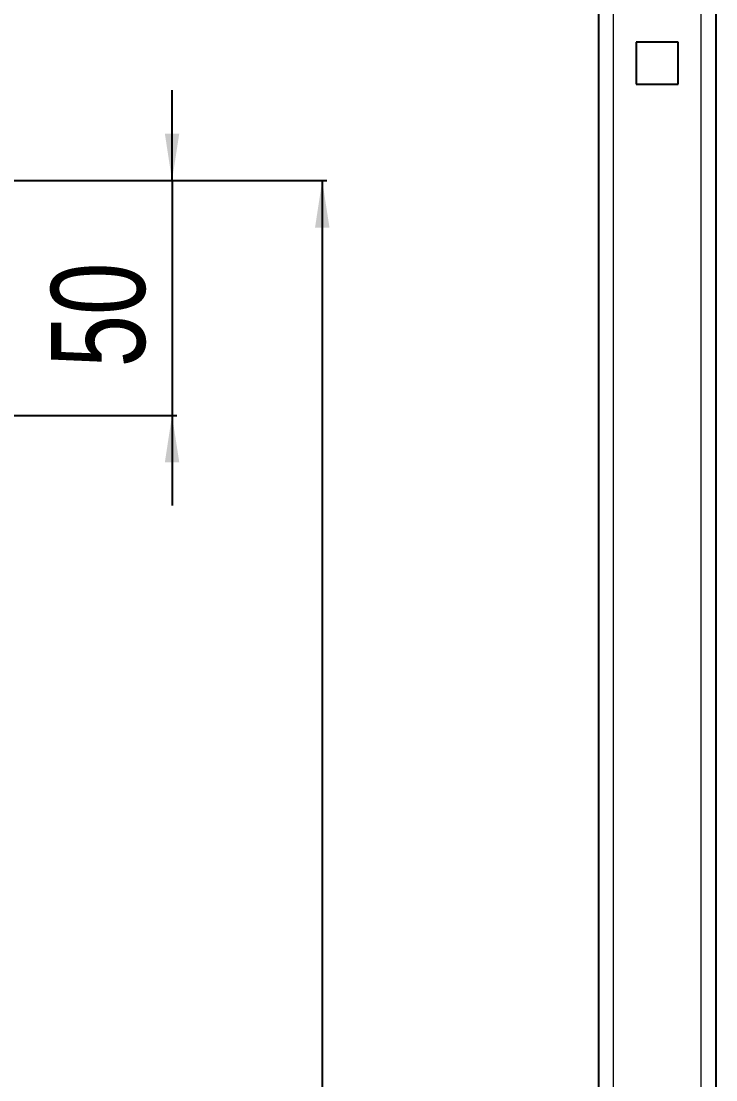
# Model space of a CAD drawing. Header units: millimetres. Extents: x -1002 to 1216, y 148 to 1990.
# Drawn here: x -3.6 to 144.4, y 1545.3 to 1770.7 of the extents above; entities that cross this region are included whole.
import ezdxf

# ---------------------------------------------------------------- set-up
doc = ezdxf.new("R2010")
doc.units = ezdxf.units.MM
doc.layers.add('FORMAT', color=7, linetype='Continuous')
doc.styles.add('SLDTEXTSTYLE0', font='TXT', dxfattribs={"width": 0.75})
doc.dimstyles.new('SLDDIMSTYLE0', dxfattribs={"dimtxt": 20, "dimasz": 10, "dimexe": 0, "dimexo": 0.0625, "dimgap": 5, "dimtad": 2, "dimdec": 1, "dimrnd": 1e-09, "dimzin": 12, "dimdsep": 46, "dimtxsty": 'SLDTEXTSTYLE0', "dimsah": 1, "dimcen": 0.09, "dimadec": 0, "dimazin": 3, "dimtfac": 1, "dimtofl": 0, "dimtmove": 0, "dimatfit": 3, "dimfxl": 0, "dimfrac": 2, "dimtolj": 1, "dimtzin": 12, "dimarcsym": 0})
doc.dimstyles.new('SLDDIMSTYLE1', dxfattribs={"dimtxt": 20, "dimasz": 10, "dimexe": 0, "dimexo": 0.0625, "dimgap": 5, "dimtad": 2, "dimdec": 1, "dimrnd": 1e-09, "dimzin": 12, "dimdsep": 46, "dimtxsty": 'SLDTEXTSTYLE0', "dimsah": 1, "dimcen": 0.09, "dimadec": 0, "dimazin": 3, "dimtfac": 1, "dimtmove": 0, "dimatfit": 0, "dimfxl": 0, "dimfrac": 2, "dimtolj": 1, "dimtzin": 12, "dimarcsym": 0})

# ---------------------------------------------------------------- blocks, each defined once
blk = doc.blocks.new('_D_2')
at = {"layer": 'FORMAT'}
for p, q in [((-22.06, 1736.79), (61.58, 1736.79)), ((60.58, 1736.79), (60.58, 436.79)), ((-22.06, 436.79), (61.58, 436.79))]:
    blk.add_line(p, q, dxfattribs=at)
for points in [[(60.58, 1736.79), (59.05, 1726.79), (62.12, 1726.79)], [(60.58, 436.79), (62.12, 446.79), (59.05, 446.79)]]:
    blk.add_solid(points, dxfattribs=at)
at = {"layer": 'FORMAT', "insert": (34.8, 1057.23), "char_height": 20, "attachment_point": 1, "rotation": 90, "style": 'SLDTEXTSTYLE0'}
blk.add_mtext('1300', dxfattribs=at)
blk = doc.blocks.new('_D_3')
at = {"layer": 'FORMAT'}
for p, q in [((28.58, 1736.79), (28.58, 1756.02)), ((-22.06, 1736.79), (29.58, 1736.79)), ((28.58, 1736.79), (28.58, 1686.79)), ((-22.06, 1686.79), (29.58, 1686.79)), ((28.58, 1686.79), (28.58, 1667.56))]:
    blk.add_line(p, q, dxfattribs=at)
for points in [[(28.58, 1736.79), (30.12, 1746.79), (27.05, 1746.79)], [(28.58, 1686.79), (27.05, 1676.79), (30.12, 1676.79)]]:
    blk.add_solid(points, dxfattribs=at)
at = {"layer": 'FORMAT', "insert": (2.8, 1697.01), "char_height": 20, "attachment_point": 1, "rotation": 90, "style": 'SLDTEXTSTYLE0'}
blk.add_mtext('50', dxfattribs=at)

msp = doc.modelspace()

# ---------------------------------------------------------------- linework, layer by layer
at = {"color": 8, "linetype": 'Continuous', "lineweight": 18}
for p, q in [((122.54, 1828.29), (122.54, 368.91)), ((141.34, 353.76), (141.34, 1828.29))]:
    msp.add_line(p, q, dxfattribs=at)
at = {"color": 7, "linetype": 'Continuous', "lineweight": 25}
for p, q in [((144.44, 1828.29), (144.44, 356.66)), ((119.44, 1799.09), (119.44, 364.29)), ((136.44, 1766.29), (127.44, 1766.29)), ((127.44, 1766.29), (127.44, 1757.29)), ((136.44, 1757.29), (136.44, 1766.29)), ((127.44, 1757.29), (136.44, 1757.29))]:
    msp.add_line(p, q, dxfattribs=at)

# ---------------------------------------------------------------- dimensions: what is measured, and where the dimension line sits
at = {"layer": 'FORMAT'}
for base, p2, dimstyle, picture, middle in [((28.58, 1686.79), (-22.07, 1686.79), 'SLDDIMSTYLE1', '_D_3', (28.58, 1711.79)), ((60.58, 436.79), (-22.07, 436.79), 'SLDDIMSTYLE0', '_D_2', (60.58, 1086.79))]:
    dim = msp.add_linear_dim(base=base, p1=(-22.07, 1736.79), p2=p2, angle=90, dimstyle=dimstyle, dxfattribs=at)
    dim.commit()
    dim.dimension.update_dxf_attribs({"geometry": picture, "text_midpoint": middle, "dimtype": 160})

doc.saveas('drawing.dxf')
